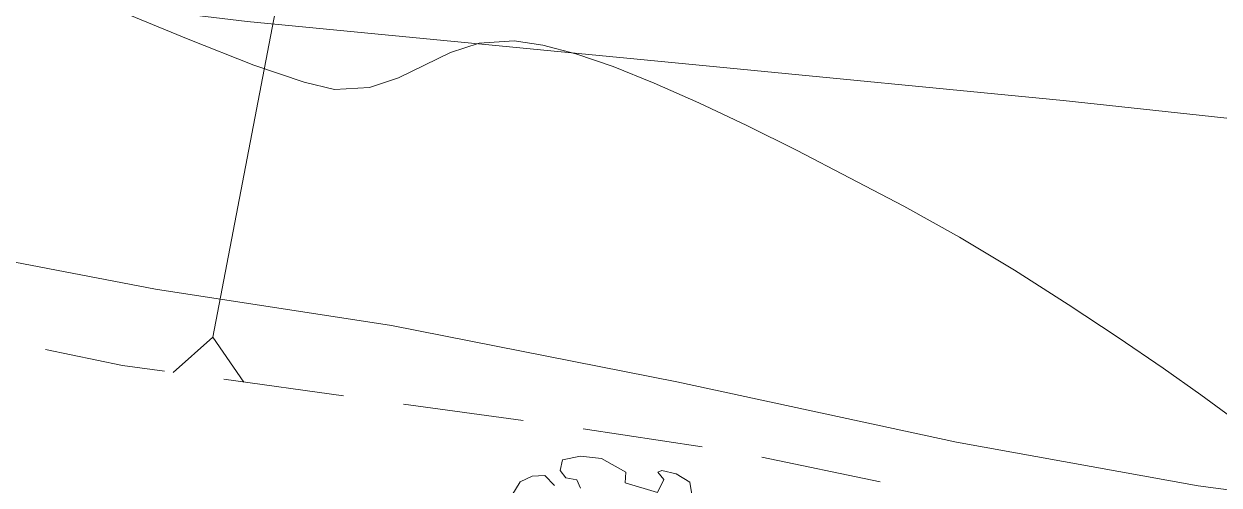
# Model space of a CAD drawing. Header units: millimetres. Extents: x -419 to 20046, y -14642 to 2638.
# Drawn here: x 7.739 to 10.213, y 7.277 to 8.233 of the extents above; entities that cross this region are included whole.
import ezdxf

# ---------------------------------------------------------------- set-up
doc = ezdxf.new("R2010")
doc.units = ezdxf.units.MM
doc.layers.add('PDF11_----LN02', color=7, linetype='Continuous')
doc.layers.add('PDF11_----LN03', color=7, linetype='Continuous')
for name, color, linetype, true_color in [('PDF11_0', 7, 'Continuous', 0xb3b3b3), ('PDF11_EXTO$--C3-Surface-EXTO', 7, 'Continuous', 0xb3b3b3), ('PDF11_EXTO$EXLSTR', 7, 'Continuous', 0xb3b3b3)]:
    doc.layers.add(name, color=color, linetype=linetype, true_color=true_color)

msp = doc.modelspace()

# ---------------------------------------------------------------- linework, layer by layer
at = {"layer": 'PDF11_----LN02', "lineweight": 18}
for points in [[(10.7917, 7.2406), (10.4783, 7.2347), (10.17, 7.2756), (9.6699, 7.3664), (9.0907, 7.4914), (8.4998, 7.6081), (8.0115, 7.6831), (7.1872, 7.8415), (6.3538, 8.049), (5.6113, 8.284), (5.0696, 8.5148), (4.7029, 8.7082), (4.462, 8.854), (4.3137, 8.9666), (4.0645, 9.2374), (3.8978, 9.4824), (3.6803, 9.8441), (3.4253, 10.3583), (3.2244, 10.7034), (3.0927, 10.9), (2.9427, 11.0759), (2.7411, 11.2634)], [(8.3432, 8.6965), (8.1298, 7.5839)], [(8.0481, 7.5106), (8.1298, 7.5839), (8.194, 7.4906)], [(8.0298, 7.5131), (7.9431, 7.5248), (7.784, 7.5581)], [(8.1532, 7.4964), (8.4007, 7.4623)], [(8.5248, 7.4448), (8.7724, 7.4114)], [(8.8965, 7.3939), (9.1432, 7.3564)], [(9.2666, 7.3348), (9.5116, 7.2839)]]:
    msp.add_lwpolyline(points, dxfattribs=at)
at = {"layer": 'PDF11_----LN03', "lineweight": 20}
msp.add_lwpolyline([(2.2718, 13.992), (2.3869, 13.9461), (2.4669, 13.8869), (2.5885, 13.7669), (2.6677, 13.6378), (2.7094, 13.5144), (2.8519, 12.901), (2.9794, 12.291), (3.0836, 11.9735), (3.2769, 11.4559), (3.577, 10.8034), (3.8711, 10.2533), (4.2928, 9.5141), (4.5095, 9.2266), (4.6137, 9.1424), (5.2913, 8.8132), (6.0547, 8.6024), (6.6872, 8.4573), (7.4173, 8.3323), (8.2015, 8.2373), (9.1516, 8.1457), (9.8908, 8.074), (10.7925, 7.9765)], dxfattribs=at)
at = {"layer": 'PDF11_0', "lineweight": 18}
msp.add_lwpolyline([(10.2375, 7.4189), (10.1758, 7.4639), (10.0975, 7.5198), (10.0041, 7.5831), (9.9008, 7.6514), (9.7899, 7.7223), (9.6758, 7.7906), (9.5608, 7.8548), (9.4483, 7.914), (9.3399, 7.9706), (9.2357, 8.0223), (9.1366, 8.069), (9.0441, 8.1098), (8.9591, 8.144), (8.8815, 8.1707), (8.8132, 8.1882), (8.754, 8.1973), (8.6815, 8.1923), (8.6224, 8.1732), (8.5148, 8.1206), (8.4548, 8.1006), (8.3823, 8.0965), (8.319, 8.1115), (8.2148, 8.1473), (8.079, 8.2007), (7.9198, 8.2665)], dxfattribs=at)
at = {"layer": 'PDF11_EXTO$--C3-Surface-EXTO', "lineweight": 18}
msp.add_lwpolyline([(10.2375, 7.4189), (10.1758, 7.4639), (10.0975, 7.5198), (10.0041, 7.5831), (9.9008, 7.6514), (9.7899, 7.7223), (9.6758, 7.7906), (9.5608, 7.8548), (9.4483, 7.914), (9.3399, 7.9706), (9.2357, 8.0223), (9.1366, 8.069), (9.0441, 8.1098), (8.9591, 8.144), (8.8815, 8.1707), (8.8132, 8.1882), (8.754, 8.1973), (8.6815, 8.1923), (8.6224, 8.1732), (8.5148, 8.1206), (8.4548, 8.1006), (8.3823, 8.0965), (8.319, 8.1115), (8.2148, 8.1473), (8.079, 8.2007), (7.9198, 8.2665)], dxfattribs=at)
at = {"layer": 'PDF11_EXTO$EXLSTR', "lineweight": 18}
for points in [[(8.8915, 7.2706), (8.884, 7.2881), (8.8607, 7.2923), (8.849, 7.3073), (8.854, 7.3298), (8.8915, 7.3373), (8.9349, 7.3323), (8.9849, 7.3039), (8.9841, 7.2822), (9.0507, 7.2622), (9.0641, 7.2889), (9.0516, 7.3039), (9.0599, 7.3073), (9.0891, 7.3006), (9.1174, 7.2831), (9.1232, 7.2497)], [(8.749, 7.2556), (8.7665, 7.2839), (8.7915, 7.2956), (8.8174, 7.2973), (8.8374, 7.2764)]]:
    msp.add_lwpolyline(points, dxfattribs=at)

doc.saveas('drawing.dxf')
